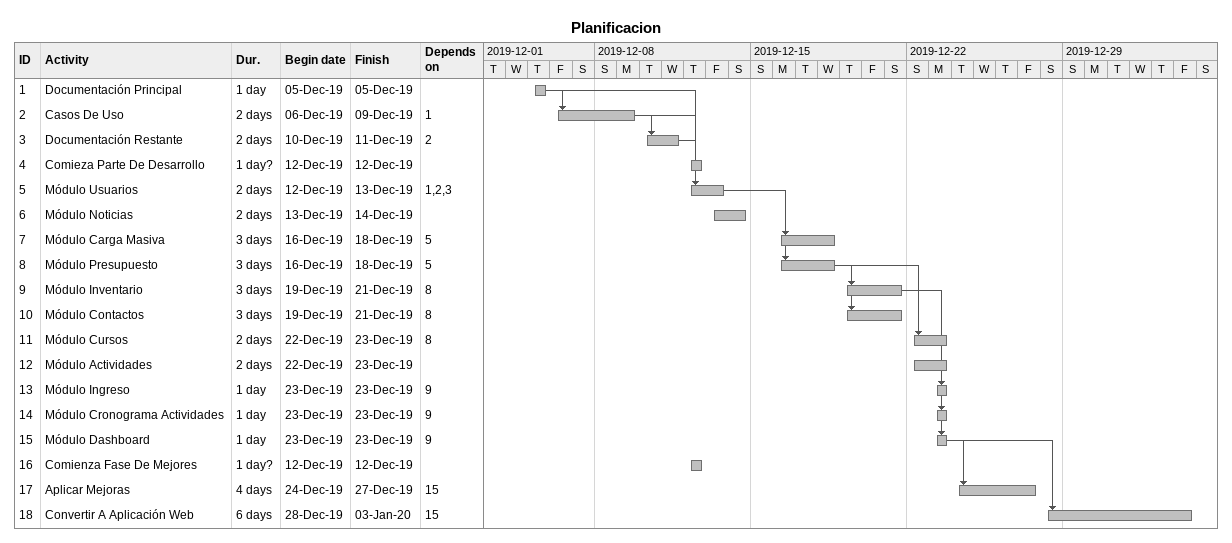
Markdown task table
Planificacion

| ID | Task | Duration | Start | Finish | Predecessors |
|---|---|---|---|---|---|
| 1 | Documentación Principal | 1d | 2019-12-05 | 2019-12-05 |  |
| 2 | Casos De Uso | 2d | 2019-12-06 | 2019-12-09 | 1 |
| 3 | Documentación Restante | 2d | 2019-12-10 | 2019-12-11 | 2 |
| 4 | Comieza Parte De Desarrollo | 1d? | 2019-12-12 | 2019-12-12 |  |
| 5 | Módulo Usuarios | 2d | 2019-12-12 | 2019-12-13 | 1, 2, 3 |
| 6 | Módulo Noticias | 2d | 2019-12-13 | 2019-12-14 |  |
| 7 | Módulo Carga Masiva | 3d | 2019-12-16 | 2019-12-18 | 5 |
| 8 | Módulo Presupuesto | 3d | 2019-12-16 | 2019-12-18 | 5 |
| 9 | Módulo Inventario | 3d | 2019-12-19 | 2019-12-21 | 8 |
| 10 | Módulo Contactos | 3d | 2019-12-19 | 2019-12-21 | 8 |
| 11 | Módulo Cursos | 2d | 2019-12-22 | 2019-12-23 | 8 |
| 12 | Módulo Actividades | 2d | 2019-12-22 | 2019-12-23 |  |
| 13 | Módulo Ingreso | 1d | 2019-12-23 | 2019-12-23 | 9 |
| 14 | Módulo Cronograma Actividades | 1d | 2019-12-23 | 2019-12-23 | 9 |
| 15 | Módulo Dashboard | 1d | 2019-12-23 | 2019-12-23 | 9 |
| 16 | Comienza Fase De Mejores | 1d? | 2019-12-12 | 2019-12-12 |  |
| 17 | Aplicar Mejoras | 4d | 2019-12-24 | 2019-12-27 | 15 |
| 18 | Convertir A Aplicación Web | 6d | 2019-12-28 | 2020-01-03 | 15 |
